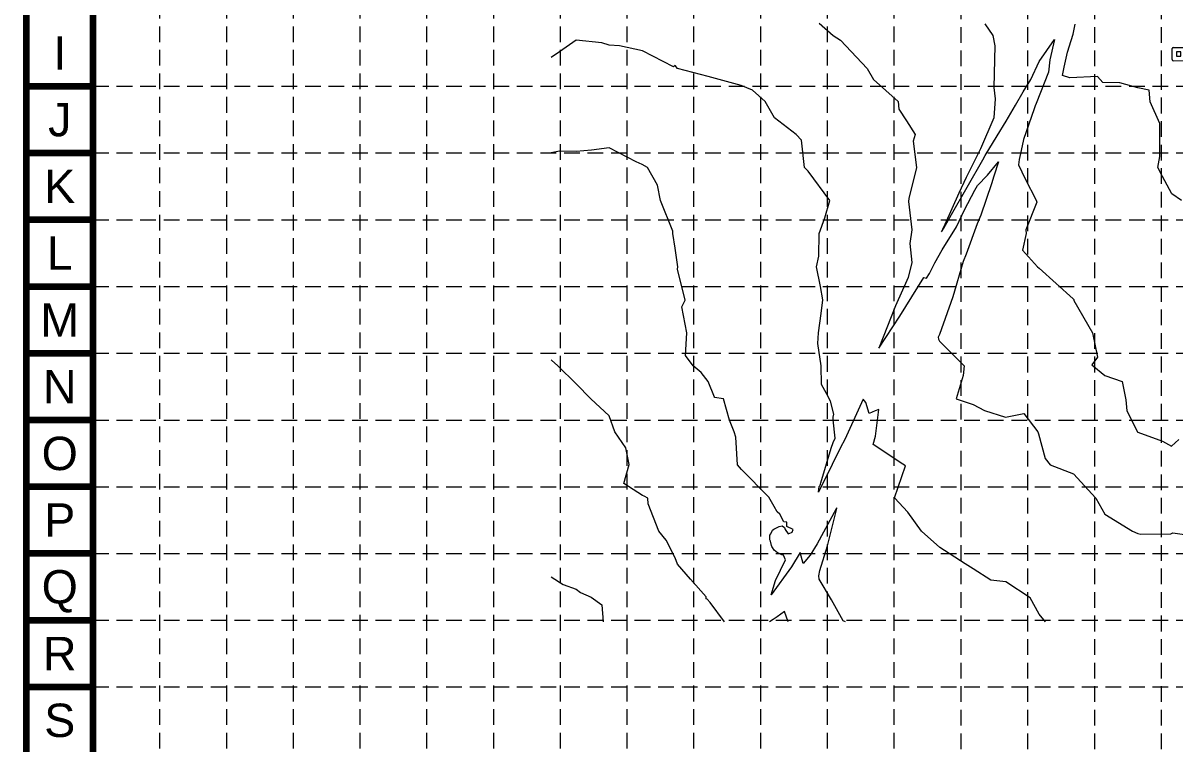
# Model space of a CAD drawing. Extents: x 33353 to 37237, y 80141 to 82571.
# Drawn here: x 33353 to 34398, y 81365 to 82020 of the extents above; entities that cross this region are included whole.
import ezdxf
from ezdxf.enums import TextEntityAlignment as Align

# ---------------------------------------------------------------- set-up
doc = ezdxf.new("R2010")
doc.units = 0
doc.header["$MEASUREMENT"] = 0
doc.linetypes.add('HIDDEN', pattern=[0.375, 0.25, -0.125])
doc.layers.add('BASE', color=7, linetype='Continuous')
doc.layers.add('GRID', color=254, linetype='HIDDEN')
for name, color, linetype, lineweight in [('TOPOSHD-43', 7, 'Continuous', 0), ('TOPOSHD-5', 7, 'Continuous', 0), ('TOPOSHD-6', 7, 'Continuous', 0)]:
    doc.layers.add(name, color=color, linetype=linetype, lineweight=lineweight)
doc.styles.get("Standard").update_dxf_attribs({"font": 'ARIAL.TTF'})

# ---------------------------------------------------------------- blocks, each defined once
blk = doc.blocks.new('A$C0E176AED')
at = {"layer": 'TOPOSHD-43', "color": 7, "linetype": 'Continuous', "lineweight": 0}
for p, q in [((0.4, 10), (8.7, 15.7)), ((8.5, 10.7), (5.2, 8.5)), ((10.7, 7.4), (8.5, 10.7)), ((15.7, 7.2), (10, 15.5)), ((5.8, 0.4), (0.2, 8.7)), ((5.2, 8.5), (7.4, 5.2)), ((7.2, 0.2), (15.5, 5.8)), ((7.4, 5.2), (10.7, 7.4))]:
    blk.add_line(p, q, dxfattribs=at)
for centre, start, end in [((9.2, 14.9), 34.5578, 124.5578), ((1, 9.2), 124.5578, 214.5578), ((6.7, 1), 214.5578, 304.5578), ((14.9, 6.7), 304.5578, 34.5578)]:
    blk.add_arc(centre, 1, start, end, dxfattribs=at)

msp = doc.modelspace()

# ---------------------------------------------------------------- linework, layer by layer
at = {"layer": 'BASE', "const_width": 6.06}
for points in [[(33355.7, 80144.4), (37234, 80144.4), (37234, 82568.3), (33355.7, 82568.3)], [(33416.3, 80205), (37173.4, 80205), (37173.4, 82507.7), (33416.3, 82507.7)]]:
    msp.add_lwpolyline(points, close=True, dxfattribs=at)
for points in [[(33416.3, 81962.3), (33355.7, 81962.3)], [(33416.3, 81901.7), (33416.3, 81962.3)], [(33416.3, 81901.7), (33355.7, 81901.7)], [(33416.3, 81841.1), (33355.7, 81841.1)], [(33416.3, 81780.5), (33355.7, 81780.5)], [(33416.3, 81719.9), (33355.7, 81719.9)], [(33416.3, 81659.3), (33355.7, 81659.3)], [(33416.3, 81598.7), (33355.7, 81598.7)], [(33416.3, 81538.2), (33355.7, 81538.2)], [(33416.3, 81477.6), (33355.7, 81477.6)], [(33416.3, 81417), (33355.7, 81417)]]:
    msp.add_lwpolyline(points, dxfattribs=at)
at = {"layer": 'GRID', "linetype": 'HIDDEN', "lineweight": 15, "ltscale": 57}
for p, q in [((33476.7, 82508.3), (33476.7, 80386.5)), ((33537.3, 82508.3), (33537.3, 80386.5)), ((33597.9, 82508.3), (33597.9, 80386.5)), ((33658.5, 82508.3), (33658.5, 80386.5)), ((33719.1, 82508.3), (33719.1, 80386.5)), ((33779.7, 82508.3), (33779.7, 80386.5)), ((33840.3, 82508.3), (33840.3, 80386.5)), ((33900.9, 82508.3), (33900.9, 80386.5)), ((33961.5, 82508.3), (33961.5, 80386.5)), ((34022.1, 82508.3), (34022.1, 80386.5)), ((34082.7, 82508.3), (34082.7, 80386.5)), ((34143.3, 82508.3), (34143.3, 80386.5)), ((34204.1, 82507.7), (34204.1, 80386.5)), ((34264.7, 82507.7), (34264.7, 80386.5)), ((34325.3, 82507.7), (34325.3, 80386.5)), ((34385.9, 82507.7), (34385.9, 80386.5)), ((33416.3, 81962.3), (37173.4, 81962.3)), ((33416.3, 81901.7), (37173.4, 81901.7)), ((33416.3, 81841.1), (37173.4, 81841.1)), ((33416.3, 81780.5), (37173.4, 81780.5)), ((33416.3, 81719.9), (37173.4, 81719.9)), ((33416.3, 81659.3), (37173.4, 81659.3)), ((33416.3, 81598.7), (37173.4, 81598.7)), ((33416.3, 81538.2), (37173.4, 81538.2)), ((33416.3, 81477.6), (37173.4, 81477.6)), ((33416.3, 81417), (37173.4, 81417))]:
    msp.add_line(p, q, dxfattribs=at)
at = {"layer": 'TOPOSHD-5', "color": 43, "linetype": 'Continuous', "lineweight": 0}
for p, q in [((34306.1, 82009.5), (34308, 82018.7)), ((34300.9, 81993.1), (34304.1, 82003.9)), ((34304.1, 82003.9), (34306.1, 82009.5)), ((34297.8, 81979.7), (34300.9, 81993.1)), ((34296.5, 81972.1), (34297.8, 81979.7)), ((34303, 81969.9), (34296.5, 81972.1)), ((34328.2, 81971.2), (34303, 81969.9)), ((34332.9, 81965.8), (34328.2, 81971.2)), ((34348.4, 81965.4), (34332.9, 81965.8)), ((34364.7, 81960.8), (34348.4, 81965.4)), ((34374.9, 81958.8), (34364.7, 81960.8)), ((34375.9, 81948), (34374.9, 81958.8)), ((34384.8, 81928.5), (34375.9, 81948)), ((34384.8, 81898.5), (34384.8, 81928.5)), ((34382.8, 81888.5), (34384.8, 81898.5)), ((34387, 81880.3), (34382.8, 81888.5)), ((34395.5, 81864.7), (34387, 81880.3)), ((34404.4, 81858.5), (34395.5, 81864.7)), ((33832.5, 81713.6), (33832.1, 81713.8)), ((33838.2, 81708.4), (33832.5, 81713.6)), ((33854.9, 81692), (33838.2, 81708.4)), ((33868.3, 81678.5), (33854.9, 81692)), ((33884.7, 81663.2), (33868.3, 81678.5)), ((33889.8, 81648.5), (33884.7, 81663.2)), ((33900, 81634.2), (33889.8, 81648.5)), ((33903, 81618.8), (33900, 81634.2)), ((33898, 81601.8), (33903, 81618.8)), ((33915.1, 81590.8), (33898, 81601.8)), ((33916.7, 81590.1), (33915.1, 81590.8)), ((33919.9, 81588.5), (33916.7, 81590.1)), ((33920.2, 81583.3), (33919.9, 81588.5)), ((33929.8, 81558.4), (33920.2, 81583.3)), ((33936.6, 81550.1), (33929.8, 81558.4)), ((33944.7, 81534.1), (33936.6, 81550.1)), ((33946.7, 81528.5), (33944.7, 81534.1)), ((33958.5, 81514.8), (33946.7, 81528.5)), ((33972.8, 81498.7), (33958.5, 81514.8)), ((33973, 81497.1), (33972.8, 81498.7)), ((33973.9, 81496.8), (33973, 81497.1)), ((33976.5, 81493.6), (33973.9, 81496.8)), ((33989.5, 81476.2), (33976.5, 81493.6)), ((34033.6, 81478.1), (34030.4, 81476.2)), ((34037.2, 81480.6), (34033.6, 81478.1)), ((34044, 81485.4), (34037.2, 81480.6)), ((34047.4, 81476.2), (34044, 81485.4))]:
    msp.add_line(p, q, dxfattribs=at)
at = {"layer": 'TOPOSHD-6', "color": 43, "linetype": 'Continuous', "lineweight": 0}
for p, q in [((34075.5, 82019.5), (34088.1, 82008.5)), ((34225.8, 82019), (34233.2, 82008.4)), ((33854.7, 82004), (33839.7, 81993.4)), ((33878, 82001.7), (33854.7, 82004)), ((33884.7, 81999.7), (33878, 82001.7)), ((34088.1, 82008.5), (34094.7, 82004.2)), ((34094.7, 82004.2), (34119.1, 81978.5)), ((34233.2, 82008.4), (34234.8, 81998.9)), ((34275.1, 81984.9), (34289.1, 82004.8)), ((34289.1, 82004.8), (34284.8, 81986.4)), ((33839.7, 81993.4), (33832.1, 81988.5)), ((33894.3, 81998.9), (33884.7, 81999.7)), ((33915, 81994.4), (33894.3, 81998.9)), ((33943.2, 81980), (33915, 81994.4)), ((34234.8, 81998.9), (34234.1, 81961.2)), ((33944.7, 81981.1), (33943.2, 81980)), ((33946.8, 81978.5), (33944.7, 81981.1)), ((34267.5, 81968.3), (34275.1, 81984.9)), ((34284.8, 81986.4), (34283.8, 81975.2)), ((33974.7, 81971), (33946.8, 81978.5)), ((33984.8, 81968.3), (33974.7, 81971)), ((34119.1, 81978.5), (34124.7, 81968.5)), ((34283.8, 81975.2), (34272.5, 81946.6)), ((34004.7, 81962.9), (33984.8, 81968.3)), ((34014.9, 81958.8), (34004.7, 81962.9)), ((34026.3, 81948.5), (34014.9, 81958.8)), ((34124.7, 81968.5), (34147.2, 81948.5)), ((34234.1, 81961.2), (34235.1, 81950.8)), ((34260.6, 81957.2), (34267.5, 81968.3)), ((34034.8, 81933.6), (34026.3, 81948.5)), ((34147.2, 81948.5), (34147.9, 81941.6)), ((34235.1, 81950.8), (34234.1, 81933.6)), ((34253.6, 81945.1), (34260.6, 81957.2)), ((34147.9, 81941.6), (34154.7, 81930.8)), ((34245.1, 81930.7), (34253.6, 81945.1)), ((34270.7, 81941.7), (34260.9, 81913.9)), ((34271.7, 81944.4), (34270.7, 81941.7)), ((34272.5, 81946.6), (34271.7, 81944.4)), ((34054.6, 81918.5), (34034.8, 81933.6)), ((34154.7, 81930.8), (34162.7, 81918.5)), ((34234.1, 81933.6), (34221.9, 81905.4)), ((34237.1, 81917.4), (34245.1, 81930.7)), ((34059.4, 81913.3), (34054.6, 81918.5)), ((34162.7, 81918.5), (34160.8, 81912.4)), ((34226.3, 81899.5), (34237.1, 81917.4)), ((33884.7, 81906.4), (33868.9, 81904.3)), ((33909.4, 81893.8), (33884.7, 81906.4)), ((34062, 81888.4), (34059.4, 81913.3)), ((34160.8, 81912.4), (34163.8, 81888.5)), ((34260.9, 81913.9), (34258.9, 81903.9)), ((33839.8, 81903.4), (33832.1, 81901.9)), ((33854.7, 81903), (33839.8, 81903.4)), ((33868.9, 81904.3), (33854.7, 81903)), ((34221.9, 81905.4), (34208.9, 81879.4)), ((34224.1, 81895.6), (34226.3, 81899.5)), ((34258.9, 81903.9), (34257.1, 81895.7)), ((33914.7, 81891.2), (33909.4, 81893.8)), ((33919.6, 81888.5), (33914.7, 81891.2)), ((33928.6, 81872.5), (33919.6, 81888.5)), ((34065.4, 81885.2), (34062, 81888.4)), ((34163.8, 81888.5), (34156.9, 81860.5)), ((34209.8, 81870.8), (34224.1, 81895.6)), ((34228.3, 81881.7), (34238.3, 81893.6)), ((34238.3, 81893.6), (34233.9, 81880.8)), ((34257.1, 81895.7), (34256.4, 81890.9)), ((34256.4, 81890.9), (34262.5, 81878.3)), ((34085.2, 81858.5), (34065.4, 81885.2)), ((34208.9, 81879.4), (34202.2, 81865.3)), ((34219.3, 81872.1), (34228.3, 81881.7)), ((34233.9, 81880.8), (34231.8, 81873.7)), ((34262.5, 81878.3), (34272.4, 81858.9)), ((33931.3, 81858.5), (33928.6, 81872.5)), ((34202.2, 81865.3), (34189.4, 81836.8)), ((34195.6, 81845.8), (34209.8, 81870.8)), ((34207.5, 81850.1), (34216.9, 81868.1)), ((34216.9, 81868.1), (34219.3, 81872.1)), ((34231.8, 81873.7), (34222.3, 81845.4)), ((33942.5, 81830.7), (33931.3, 81858.5)), ((34080.5, 81842.7), (34085.2, 81858.5)), ((34156.9, 81860.5), (34156.5, 81857.6)), ((34156.5, 81857.6), (34159.7, 81831.9)), ((34273.2, 81857.1), (34263.2, 81831.8)), ((34272.4, 81858.9), (34273.2, 81857.1)), ((34188.6, 81833.6), (34195.6, 81845.8)), ((34200.1, 81834.6), (34207.5, 81850.1)), ((34222.3, 81845.4), (34221.3, 81843.1)), ((34075.4, 81828.5), (34080.5, 81842.7)), ((34188, 81833.9), (34186.6, 81830.1)), ((34186.6, 81830.1), (34188.6, 81833.6)), ((34187, 81813.9), (34200.1, 81834.6)), ((34189.4, 81836.8), (34188, 81833.9)), ((34219, 81837.4), (34209, 81809.8)), ((34221.3, 81843.1), (34219, 81837.4)), ((33942.6, 81828.5), (33942.5, 81830.7)), ((33944.7, 81815.4), (33942.6, 81828.5)), ((34075.2, 81808.1), (34075.4, 81828.5)), ((34159.7, 81831.9), (34157.9, 81819.5)), ((34263.3, 81828.5), (34259.9, 81813.5)), ((34263.2, 81831.8), (34263.3, 81828.5)), ((33947.1, 81798.5), (33944.7, 81815.4)), ((34157.9, 81819.5), (34159.5, 81802.2)), ((34180.5, 81802), (34187, 81813.9)), ((34259.9, 81813.5), (34273.7, 81798.5)), ((34073.1, 81798.5), (34075.2, 81808.1)), ((34159.5, 81802.2), (34156.2, 81788.7)), ((34175.7, 81792.3), (34180.5, 81802)), ((34206.2, 81803.1), (34196.8, 81771.1)), ((34209, 81809.8), (34206.2, 81803.1)), ((33946.9, 81796.3), (33947.1, 81798.5)), ((33953.9, 81768.1), (33946.9, 81796.3)), ((34076.8, 81780.6), (34073.1, 81798.5)), ((34173, 81788.2), (34175.7, 81792.3)), ((34273.7, 81798.5), (34275.3, 81797)), ((34275.3, 81797), (34290.5, 81783.3)), ((34156.2, 81788.7), (34144.9, 81762.9)), ((34148.6, 81753.6), (34170.5, 81788.6)), ((34170.5, 81788.6), (34173, 81788.2)), ((34290.5, 81783.3), (34305.9, 81769.3)), ((34078.7, 81768.4), (34076.8, 81780.6)), ((34196.8, 81771.1), (34184.8, 81736.9)), ((33950.9, 81762.1), (33953.9, 81768.1)), ((33955.3, 81738.5), (33950.9, 81762.1)), ((34077.2, 81756), (34078.7, 81768.4)), ((34144.9, 81762.9), (34129.6, 81724.5)), ((34305.9, 81769.3), (34306.7, 81768.7)), ((34306.7, 81768.7), (34306.8, 81767.8)), ((34306.8, 81767.8), (34323.5, 81738.5)), ((34074.9, 81738.5), (34077.2, 81756)), ((34129.6, 81724.5), (34148.6, 81753.6)), ((33954.1, 81717.9), (33955.3, 81738.5)), ((34074.1, 81728.8), (34074.9, 81738.5)), ((34077.3, 81708.4), (34074.1, 81728.8)), ((34184.8, 81736.9), (34183.6, 81734.4)), ((34183.6, 81734.4), (34183.8, 81732.6)), ((34183.8, 81732.6), (34184.8, 81730.9)), ((34184.8, 81730.9), (34207, 81708.5)), ((34323.5, 81738.5), (34328, 81716.4)), ((33961, 81708.6), (33954.1, 81717.9)), ((33968.4, 81702.3), (33961, 81708.6)), ((34077.6, 81691.5), (34077.3, 81708.4)), ((34207, 81708.5), (34206.3, 81699.8)), ((34328, 81716.4), (34322.9, 81709.5)), ((34322.9, 81709.5), (34334.8, 81699.6)), ((33974.8, 81694.2), (33968.4, 81702.3)), ((34206.3, 81699.8), (34199.7, 81678.5)), ((34334.8, 81699.6), (34350.6, 81694.4)), ((33980.5, 81680.1), (33974.8, 81694.2)), ((34082.1, 81683.3), (34077.6, 81691.5)), ((34350.6, 81694.4), (34353.9, 81677.7)), ((33980.5, 81679.8), (33980.5, 81680.1)), ((33988.5, 81678.5), (33980.5, 81679.8)), ((33994.1, 81659.2), (33988.5, 81678.5)), ((34085.7, 81676.3), (34082.1, 81683.3)), ((34088.9, 81664.6), (34085.7, 81676.3)), ((34115.4, 81678.3), (34098.7, 81641.5)), ((34117.7, 81675.2), (34115.4, 81678.3)), ((34199.7, 81678.5), (34215.3, 81673.4)), ((34353.9, 81677.7), (34354.8, 81667.5)), ((34120.7, 81665.2), (34117.7, 81675.2)), ((34126.2, 81667.5), (34120.7, 81665.2)), ((34129.6, 81668.7), (34126.2, 81667.5)), ((34126.7, 81644.6), (34129.6, 81668.7)), ((34215.3, 81673.4), (34225.5, 81668)), ((34225.5, 81668), (34244.7, 81661.8)), ((34354.8, 81667.5), (34364.6, 81648.5)), ((33998.3, 81648.5), (33994.1, 81659.2)), ((34088.1, 81659.6), (34088.2, 81662)), ((34089.9, 81642.9), (34088.1, 81659.6)), ((34088.2, 81662), (34088.9, 81664.6)), ((34244.7, 81661.8), (34261.2, 81665.1)), ((34261.2, 81665.1), (34274.1, 81648.5)), ((33999.9, 81643.8), (33998.3, 81648.5)), ((34274.1, 81648.5), (34274.7, 81646.9)), ((34274.7, 81646.9), (34280.6, 81624.3)), ((34364.6, 81648.5), (34364.6, 81648.4)), ((34364.6, 81648.4), (34364.7, 81648.4)), ((34364.7, 81648.4), (34387.2, 81640)), ((34001.4, 81618.5), (33999.9, 81643.8)), ((34086.2, 81633.8), (34088.3, 81638.8)), ((34088.3, 81638.8), (34089.9, 81642.9)), ((34098.7, 81641.5), (34094.9, 81634.3)), ((34124.6, 81637.2), (34126.7, 81644.6)), ((34151.3, 81619.1), (34124.6, 81637.2)), ((34387.2, 81640), (34395.3, 81635.5)), ((34395.3, 81635.5), (34402, 81641.6)), ((34076.9, 81602.3), (34086.2, 81633.8)), ((34094.9, 81634.3), (34079.6, 81603.6)), ((34280.6, 81624.3), (34285.1, 81618.7)), ((34004.8, 81614.3), (34001.4, 81618.5)), ((34029.9, 81589.2), (34004.8, 81614.3)), ((34143.9, 81588.7), (34153.7, 81617.6)), ((34153.7, 81617.6), (34151.3, 81619.1)), ((34285.1, 81618.7), (34306.5, 81610.3)), ((34079.6, 81603.6), (34077, 81598.4)), ((34306.5, 81610.3), (34326.5, 81588.5)), ((34074.9, 81593.9), (34075.6, 81598.9)), ((34077, 81598.4), (34074.9, 81593.9)), ((34075.6, 81598.9), (34076, 81599.6)), ((34076, 81599.6), (34076.5, 81600.2)), ((34076.5, 81600.2), (34076.7, 81601)), ((34076.7, 81601), (34076.9, 81602.3)), ((34034.6, 81580.7), (34029.9, 81589.2)), ((34155.8, 81575.7), (34143.9, 81588.7)), ((34326.5, 81588.5), (34334.7, 81573.8)), ((34037.3, 81575.9), (34034.6, 81580.7)), ((34039.6, 81573.9), (34037.3, 81575.9)), ((34043.4, 81566.8), (34039.6, 81573.9)), ((34090.9, 81578.7), (34073.6, 81546.8)), ((34083, 81545.1), (34091.4, 81579)), ((34091.3, 81579.4), (34090.9, 81578.7)), ((34091.4, 81579.6), (34091.3, 81579.4)), ((34091.5, 81579.7), (34091.4, 81579.6)), ((34091.4, 81579), (34091.5, 81579.5)), ((34091.5, 81579.6), (34091.5, 81579.7)), ((34091.5, 81579.5), (34091.5, 81579.6)), ((34168.4, 81558.5), (34155.8, 81575.7)), ((34334.7, 81573.8), (34359.9, 81558.5)), ((34034.2, 81560.1), (34038.4, 81562.3)), ((34038.4, 81562.3), (34039.2, 81562.6)), ((34039.2, 81562.6), (34041.9, 81563.1)), ((34041.9, 81563.1), (34043.9, 81561.7)), ((34046, 81566.7), (34043.4, 81566.8)), ((34043.9, 81561.7), (34044.7, 81559.9)), ((34046.2, 81562.5), (34046, 81566.7)), ((34051.9, 81559.8), (34046.2, 81562.5)), ((34030.6, 81554), (34030.8, 81554.8)), ((34030.7, 81550.6), (34030.6, 81554)), ((34030.8, 81554.8), (34031.7, 81556)), ((34031.7, 81556), (34033, 81559.3)), ((34033, 81559.3), (34034.2, 81560.1)), ((34044.7, 81559.9), (34047.3, 81556)), ((34047.3, 81556), (34050.4, 81557.3)), ((34050.4, 81557.3), (34051, 81557.6)), ((34051, 81557.6), (34051.9, 81559.8)), ((34185, 81543.7), (34168.4, 81558.5)), ((34359.9, 81558.5), (34364.7, 81556.3)), ((34364.7, 81556.3), (34367.5, 81555.6)), ((34367.5, 81555.6), (34394.7, 81556.1)), ((34394.7, 81556.1), (34396.4, 81556.8)), ((34396.4, 81556.8), (34424.7, 81552.8)), ((34031.2, 81549.2), (34030.7, 81550.6)), ((34032.1, 81545.5), (34031.2, 81549.2)), ((34032.4, 81544.5), (34032.1, 81545.5)), ((34033.1, 81543.6), (34032.4, 81544.5)), ((34034.7, 81541.1), (34033.1, 81543.6)), ((34037.5, 81538.8), (34034.7, 81541.1)), ((34073.6, 81546.8), (34067.2, 81536.6)), ((34076.2, 81522.7), (34083, 81545.1)), ((34208, 81528.6), (34185, 81543.7)), ((34035.8, 81513.6), (34044.8, 81532.4)), ((34038.6, 81538.3), (34037.5, 81538.8)), ((34041.7, 81536.8), (34038.6, 81538.3)), ((34043.1, 81536.5), (34041.7, 81536.8)), ((34044.8, 81532.4), (34043.1, 81536.5)), ((34058.1, 81539), (34050.2, 81526.1)), ((34061, 81529.1), (34058.1, 81539)), ((34067.2, 81536.6), (34061, 81529.1)), ((34050.2, 81526.1), (34031.9, 81500.7)), ((34075.1, 81517.9), (34076.2, 81522.7)), ((34215.4, 81524.1), (34208, 81528.6)), ((34231.3, 81514), (34215.4, 81524.1)), ((33832.1, 81517), (33843.1, 81510.1)), ((33843.1, 81510.1), (33854.7, 81505.9)), ((34031.9, 81500.7), (34035.8, 81513.6)), ((34075.4, 81514.7), (34075.1, 81517.9)), ((34086.6, 81496), (34075.4, 81514.7)), ((34244.8, 81512.3), (34231.3, 81514)), ((34267, 81497.8), (34244.8, 81512.3)), ((33854.7, 81505.9), (33858.9, 81502.7)), ((33858.9, 81502.7), (33868.4, 81498.4)), ((33868.4, 81498.4), (33878, 81491.4)), ((33878, 81491.4), (33879.5, 81476.2)), ((34097.1, 81477), (34086.6, 81496)), ((34275.2, 81483), (34267, 81497.8)), ((34280.8, 81476.2), (34275.2, 81483)), ((34099.5, 81476.2), (34097.1, 81477))]:
    msp.add_line(p, q, dxfattribs=at)

# ---------------------------------------------------------------- block references
at = {"layer": 'GRID', "linetype": 'Continuous', "lineweight": 0, "rotation": 325.7558174032501}
msp.add_blockref('A$C0E176AED', (34390.8, 81989.4), dxfattribs=at)

# ---------------------------------------------------------------- texts
at = {"layer": 'BASE'}
for s, p in [('I', (33386, 81992.6)), ('J', (33386, 81932)), ('K', (33386, 81871.4)), ('L', (33386, 81810.8)), ('M', (33386, 81750.2)), ('N', (33386, 81689.6)), ('O', (33386, 81629)), ('P', (33386, 81568.5)), ('Q', (33386, 81507.9)), ('R', (33386, 81447.3)), ('S', (33386, 81386.7))]:
    msp.add_text(s, height=30.3, dxfattribs=at).set_placement(p, align=Align.MIDDLE_CENTER)

doc.saveas('drawing.dxf')
